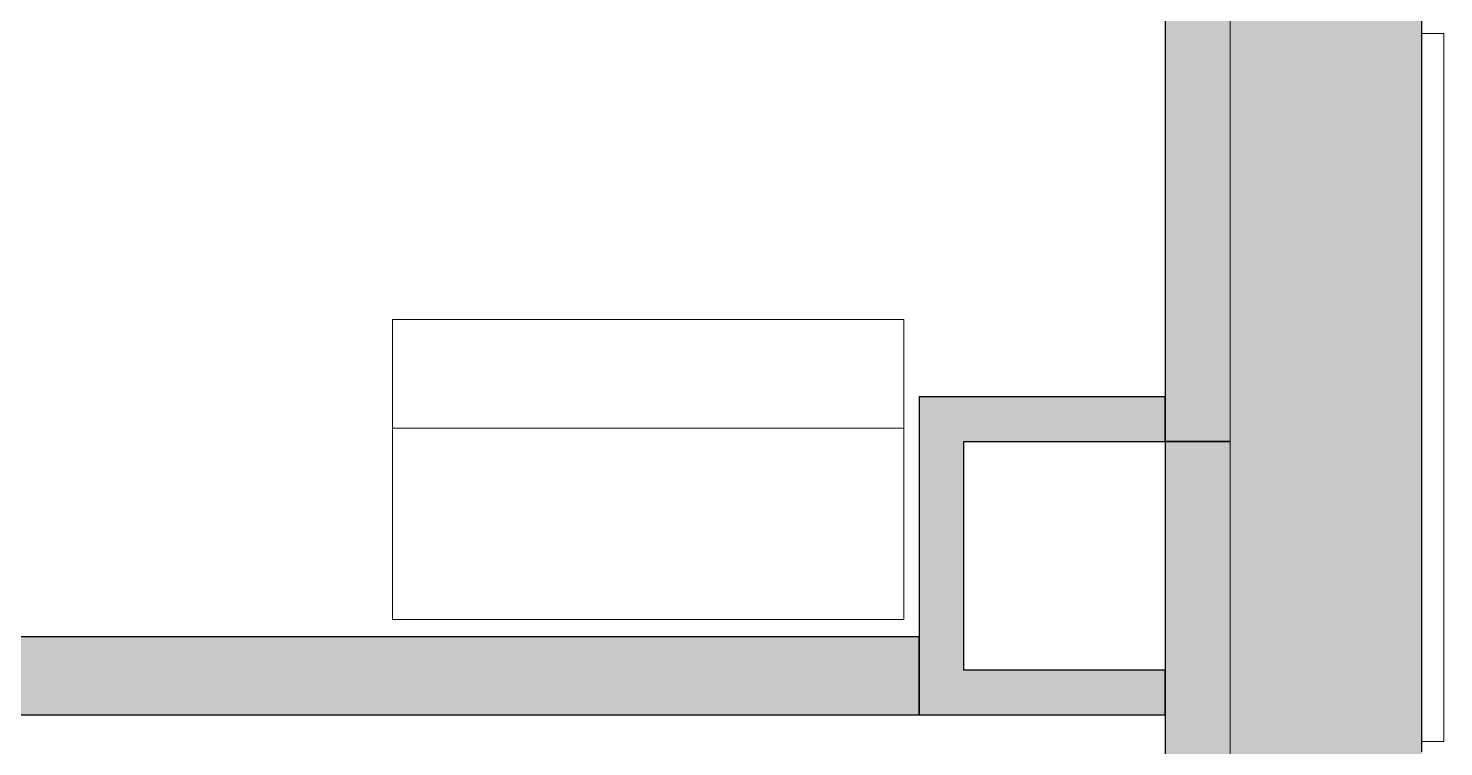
# Model space of a CAD drawing. Header units: millimetres. Extents: x 155927 to 295199, y -4084 to 97293.
# Drawn here: x 228960 to 231175, y 15058 to 16183 of the extents above; entities that cross this region are included whole.
import ezdxf

# ---------------------------------------------------------------- set-up
doc = ezdxf.new("R2010")
doc.units = ezdxf.units.MM
doc.header["$MEASUREMENT"] = 0
for name, color, linetype, lineweight in [('A-GLAZ-CURT', 7, 'CONTINUOUS', 9), ('A-WALL', 7, 'CONTINUOUS', 9), ('A-WALL-PATT', 7, 'CONTINUOUS', 9), ('I-FURN', 8, 'CONTINUOUS', 9), ('I-WALL', 7, 'CONTINUOUS', 9)]:
    doc.layers.add(name, color=color, linetype=linetype, lineweight=lineweight)

msp = doc.modelspace()

# ---------------------------------------------------------------- hatches: boundary and pattern name
at = {"layer": 'A-WALL-PATT'}
h = msp.add_hatch(color=256, dxfattribs=at)
h.paths.add_polyline_path([(230840.8, 9267.6), (231140.8, 9267.6), (231140.8, 13645.6), (230840.8, 13645.6), (230840.8, 9369.6)], flags=0)
h.paths.add_polyline_path([(231136.4, 14969.6), (231140.8, 14969.6), (231140.8, 16290.6), (230840.8, 16290.6), (230840.8, 14969.6), (230978.5, 14969.6)], flags=0)
h.paths.add_polyline_path([(230978.5, 25449.6), (231140.8, 25449.6), (231140.8, 26790.6), (230840.8, 26790.6), (230840.8, 25449.6)], flags=0)
h.paths.add_polyline_path([(230840.8, 28449.6), (231140.8, 28449.6), (231140.8, 34347.6), (230840.8, 34347.6), (230840.8, 28590.8)], flags=0)
for points in [[(230840.8, 15535.4), (230840.8, 16290.6), (230738.8, 16290.6), (230738.8, 15535.4)], [(230738.8, 15535.4), (230738.8, 15605.4), (230353.8, 15605.4), (230353.8, 15535.4), (230423.8, 15535.4)], [(230423.8, 15107.6), (230423.8, 15535.4), (230353.8, 15535.4), (230353.8, 15107.6)], [(226350.8, 15107.6), (230353.8, 15107.6), (230353.8, 15229.6), (226350.8, 15229.6)], [(230738.8, 15107.6), (230738.8, 15177.6), (230423.8, 15177.6), (230423.8, 15107.6)]]:
    msp.add_hatch(color=256, dxfattribs=at).paths.add_polyline_path(points, flags=0)
h = msp.add_hatch(color=256, dxfattribs=at)
h.paths.add_polyline_path([(230738.8, 13607.6), (230840.8, 13607.6), (230840.8, 13645.6), (230789.8, 13645.6), (230789.7, 13665.6), (230738.8, 13665.6), (230738.8, 13645.6)], flags=0)
h.paths.add_polyline_path([(230789.7, 14949.6), (230789.8, 14969.6), (230840.8, 14969.6), (230840.8, 15535.4), (230738.8, 15535.4), (230738.8, 14949.6)], flags=0)

# ---------------------------------------------------------------- linework, layer by layer
at = {"layer": 'A-GLAZ-CURT', "lineweight": 20}
for p, q in [((231140.8, 16174.6), (231140.8, 15065.6)), ((231174.8, 16174.6), (231140.8, 16174.6)), ((231174.8, 15065.6), (231174.8, 16174.6)), ((231140.8, 15065.6), (231174.8, 15065.6))]:
    msp.add_line(p, q, dxfattribs=at)
at = {"layer": 'A-WALL'}
for p, q in [((230840.8, 16290.6), (230840.8, 15535.4)), ((230840.8, 15535.4), (230840.8, 14969.6))]:
    msp.add_line(p, q, dxfattribs=at)
at = {"layer": 'A-WALL', "lineweight": 30}
for p, q in [((231140.8, 15049.6), (231140.8, 16290.6)), ((230353.8, 15229.6), (226881.1, 15229.6)), ((230353.8, 15107.6), (230353.8, 15229.6)), ((226350.8, 15107.6), (230353.8, 15107.6))]:
    msp.add_line(p, q, dxfattribs=at)
at = {"layer": 'I-FURN'}
for p, q in [((230330, 15726.6), (229530, 15726.6)), ((229530, 15726.6), (229530, 15556.6)), ((230330, 15556.6), (230330, 15726.6)), ((230330, 15556.6), (229530, 15556.6)), ((229530, 15556.6), (229530, 15256.6)), ((230330, 15256.6), (230330, 15556.6)), ((229530, 15256.6), (230330, 15256.6))]:
    msp.add_line(p, q, dxfattribs=at)
at = {"layer": 'I-WALL', "lineweight": 30}
for p, q in [((230738.8, 16290.6), (230738.8, 15535.4)), ((230738.8, 15605.4), (230353.8, 15605.4)), ((230353.8, 15605.4), (230353.8, 15535.4)), ((230738.8, 15535.4), (230738.8, 15605.4)), ((230353.8, 15535.4), (230353.8, 15107.6)), ((230423.8, 15535.4), (230738.8, 15535.4)), ((230423.8, 15177.6), (230423.8, 15535.4)), ((230738.8, 15535.4), (230840.8, 15535.4)), ((230840.8, 15535.4), (230738.8, 15535.4)), ((230738.8, 15535.4), (230738.8, 14949.6)), ((230738.8, 15177.6), (230423.8, 15177.6)), ((230738.8, 15107.6), (230738.8, 15177.6)), ((230353.8, 15107.6), (230423.8, 15107.6)), ((230423.8, 15107.6), (230738.8, 15107.6))]:
    msp.add_line(p, q, dxfattribs=at)
at = {"layer": 'I-WALL'}
for p, q in [((230840.8, 15535.4), (230840.8, 16290.6)), ((230840.8, 14969.6), (230840.8, 15535.4))]:
    msp.add_line(p, q, dxfattribs=at)

doc.saveas('drawing.dxf')
